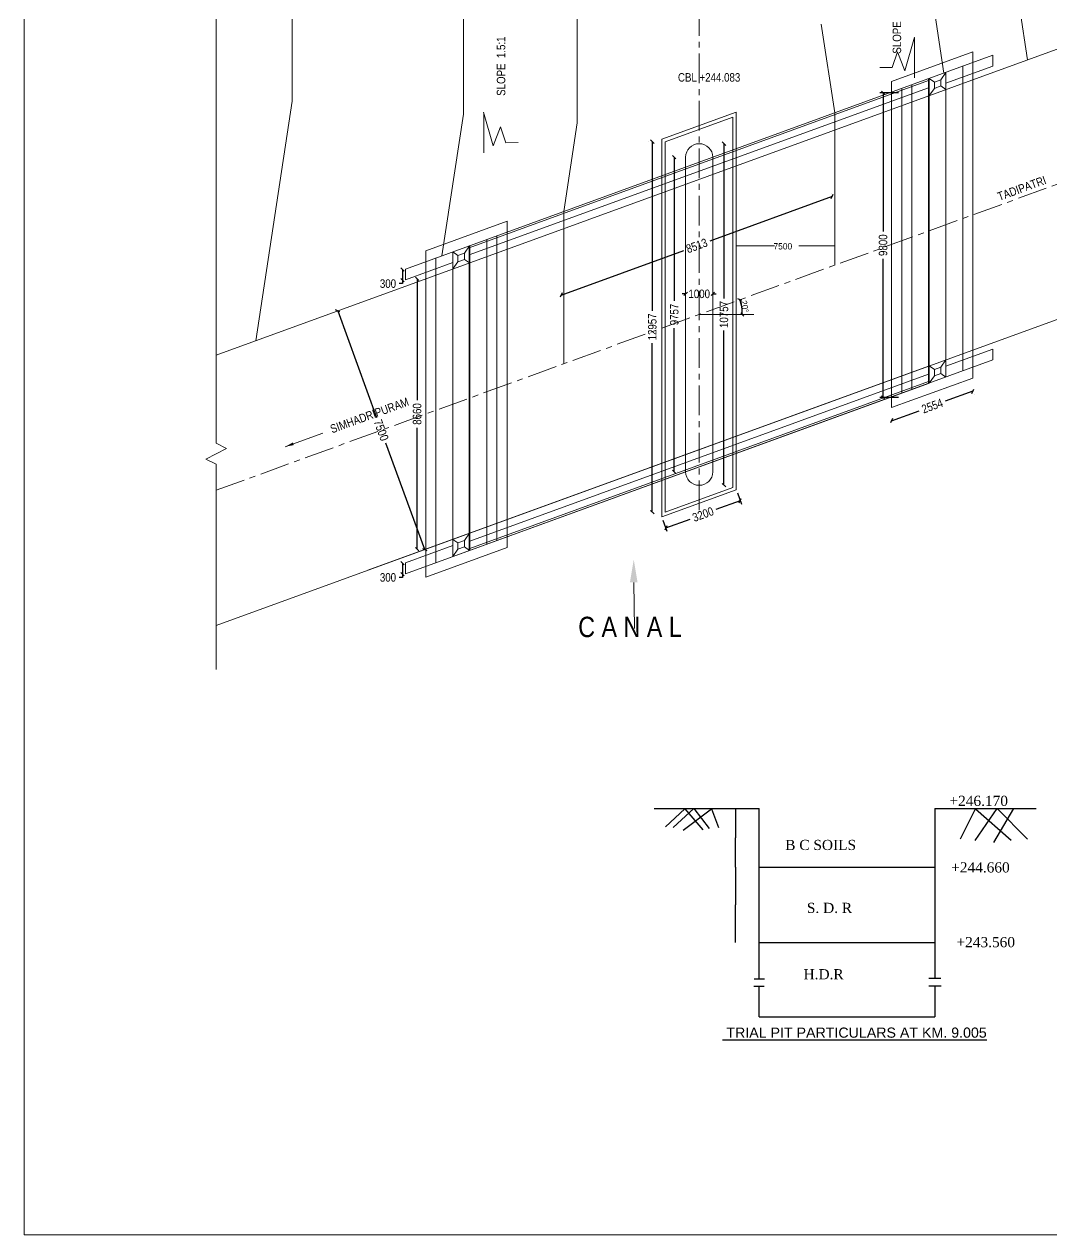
# Model space of a CAD drawing. Header units: millimetres. Extents: x 661061 to 1357550, y -603300 to 20887.
# Drawn here: x 988880 to 1019210, y -50784 to -15049 of the extents above; entities that cross this region are included whole.
import ezdxf

# ---------------------------------------------------------------- set-up
doc = ezdxf.new("R2010")
doc.units = ezdxf.units.MM
doc.linetypes.add('CENTER', pattern=[2, 1.25, -0.25, 0.25, -0.25])
doc.linetypes.add('DASHED', pattern=[0.75, 0.5, -0.25])
for name, color, linetype in [('abutment', 7, 'Continuous'), ('pier', 7, 'Continuous'), ('slab', 7, 'Continuous'), ('TEXT', 7, 'Continuous')]:
    doc.layers.add(name, color=color, linetype=linetype)
doc.styles.add('ARIAL', font='times.ttf')
doc.styles.add('ARIAL NARROW', font='ARIALN.TTF')
doc.styles.add('ARIEL', font='arial.ttf')
doc.styles.add('WMATH', font='')
doc.styles.get('WMATH').set_extended_font_data('WorldMath')
doc.dimstyles.new('50 SC', dxfattribs={"dimtxt": 2, "dimasz": 2, "dimexe": 0.18, "dimexo": 0.0625, "dimgap": 0.09, "dimtad": 0, "dimtih": 1, "dimtoh": 1, "dimdec": 0, "dimlfac": 50, "dimzin": 0, "dimdsep": 46, "dimtxsty": 'Standard', "dimblk": 'ARCHTICK', "dimcen": 0.09, "dimse1": 1, "dimse2": 1, "dimclrd": 5, "dimclre": 5, "dimclrt": 6, "dimadec": 0, "dimazin": 0, "dimtfac": 1, "dimtdec": 0, "dimtofl": 0, "dimtmove": 0, "dimatfit": 3, "dimfxl": 1, "dimtolj": 1, "dimtzin": 0, "dimarcsym": 0})
doc.dimstyles.new('ISO-25', dxfattribs={"dimtxt": 2.5, "dimasz": 2.5, "dimexe": 1.25, "dimexo": 0.625, "dimtad": 1, "dimdec": 0, "dimtxsty": 'Standard', "dimblk": 'OBLIQUE', "dimcen": 2.5, "dimdle": 1.25, "dimclrd": 6, "dimadec": 0, "dimazin": 0, "dimtfac": 1, "dimtdec": 0, "dimtmove": 0, "dimatfit": 3, "dimfxl": 1, "dimarcsym": 0})
doc.dimstyles.new('STANDARD$0', dxfattribs={"dimscale": 88.888889, "dimtxt": 0.02, "dimasz": 0.02, "dimexe": 0.05, "dimexo": 0.1, "dimgap": 0.002, "dimtad": 2, "dimdec": 0, "dimzin": 1, "dimdsep": 46, "dimtxsty": 'Standard', "dimcen": 0.09, "dimadec": 0, "dimazin": 0, "dimtfac": 1, "dimtdec": 4, "dimtofl": 0, "dimtmove": 0, "dimatfit": 3, "dimfxl": 1, "dimtolj": 1, "dimtzin": 1, "dimarcsym": 0})
doc.dimstyles.new('STANDARD$7', dxfattribs={"dimtxt": 2, "dimasz": 2, "dimexe": 1.25, "dimexo": 0.625, "dimtad": 1, "dimdec": 0, "dimlfac": 0.5, "dimdsep": 46, "dimtxsty": 'Standard', "dimcen": 2.5, "dimadec": 0, "dimazin": 0, "dimtfac": 1, "dimtdec": 0, "dimtmove": 0, "dimatfit": 3, "dimfxl": 1, "dimtolj": 1, "dimtzin": 0, "dimarcsym": 0})

# ---------------------------------------------------------------- blocks, each defined once
blk = doc.blocks.new('_Oblique')
at = {"color": 0, "linetype": 'ByBlock', "lineweight": -2}
blk.add_line((-0.5, -0.5), (0.5, 0.5), dxfattribs=at)
blk = doc.blocks.new('*D148')
at = {"layer": 'abutment', "color": 6, "linetype": 'ByBlock', "lineweight": -2, "ltscale": 700, "transparency": 16777216}
blk.add_arc((1008803, -23618), 1274, 0, 20, dxfattribs=at)
at = {"layer": 'Defpoints', "color": 0, "linetype": 'ByBlock', "lineweight": 9, "ltscale": 700, "transparency": 16777216}
for p in [(1024679, -17840), (1010068, -23470), (1008803, -23618), (1010411, -23618), (994546, -28807)]:
    blk.add_point(p, dxfattribs=at)
at = {"layer": 'abutment', "color": 6, "linetype": 'ByBlock', "lineweight": -2, "ltscale": 700, "transparency": 16777216, "xscale": 90, "yscale": 90, "zscale": 90}
for p, rotation in [((1010000, -23182), 109.9999999999999), ((1010077, -23618), 270.0000000000002)]:
    blk.add_blockref('_Oblique', p, dxfattribs=dict(at, rotation=rotation))
at = {"layer": 'abutment', "color": 0, "linetype": 'ByBlock', "lineweight": 9, "ltscale": 700, "transparency": 16777216, "insert": (1010147, -23381), "char_height": 180, "attachment_point": 5, "rotation": 280}
blk.add_mtext('20°', dxfattribs=at)
blk = doc.blocks.new('*D150')
at = {"layer": 'Defpoints', "color": 0, "lineweight": 9, "transparency": 16777216}
for p in [(1008403, -23010), (1008403, -23010), (1009203, -23010)]:
    blk.add_point(p, dxfattribs=at)
at = {"layer": 'slab', "color": 0, "lineweight": -2, "transparency": 16777216}
for p, q in [((1008403, -23010), (1008303, -23010)), ((1009203, -23010), (1009303, -23010))]:
    blk.add_line(p, q, dxfattribs=at)
at = {"layer": 'slab', "color": 0, "lineweight": -2, "transparency": 16777216, "xscale": 100, "yscale": 100, "zscale": 100}
blk.add_blockref('_Oblique', (1008403, -23010), dxfattribs=at)
at = {"layer": 'slab', "color": 0, "lineweight": -2, "transparency": 16777216, "xscale": 100, "yscale": 100, "zscale": 100, "rotation": 180}
blk.add_blockref('_Oblique', (1009203, -23010), dxfattribs=at)
at = {"layer": 'slab', "color": 0, "lineweight": 9, "transparency": 16777216, "insert": (1008803, -23010), "char_height": 250, "attachment_point": 5, "style": 'ARIAL NARROW'}
blk.add_mtext('\\A1;1000', dxfattribs=at)
blk = doc.blocks.new('*D151')
at = {"layer": 'Defpoints', "color": 0, "lineweight": 9, "transparency": 16777216}
for p in [(1008067, -18976), (1008067, -18976), (1008067, -28260)]:
    blk.add_point(p, dxfattribs=at)
at = {"layer": 'slab', "color": 0, "lineweight": -2, "transparency": 16777216}
for p, q in [((1008067, -18976), (1008067, -23212)), ((1008067, -28260), (1008067, -24024)), ((1008167, -28260), (1008167, -28260))]:
    blk.add_line(p, q, dxfattribs=at)
at = {"layer": 'slab', "color": 0, "lineweight": -2, "transparency": 16777216, "xscale": 100, "yscale": 100, "zscale": 100}
for p, rotation in [((1008067, -18976), 90), ((1008067, -28260), 270)]:
    blk.add_blockref('_Oblique', p, dxfattribs=dict(at, rotation=rotation))
at = {"layer": 'slab', "color": 0, "lineweight": 9, "transparency": 16777216, "insert": (1008067, -23618), "char_height": 250, "attachment_point": 5, "rotation": 90, "style": 'ARIAL NARROW'}
blk.add_mtext('\\A1;9757', dxfattribs=at)
blk = doc.blocks.new('*D152')
at = {"layer": 'Defpoints', "color": 0, "lineweight": 9, "transparency": 16777216}
for p in [(1009534, -18576), (1009534, -28660), (1009534, -28660)]:
    blk.add_point(p, dxfattribs=at)
at = {"layer": 'slab', "color": 0, "lineweight": -2, "transparency": 16777216}
for p, q in [((1009534, -18576), (1009534, -23142)), ((1009534, -28660), (1009534, -24094))]:
    blk.add_line(p, q, dxfattribs=at)
at = {"layer": 'slab', "color": 0, "lineweight": -2, "transparency": 16777216, "xscale": 100, "yscale": 100, "zscale": 100}
for p, rotation in [((1009534, -18576), 90), ((1009534, -28660), 270)]:
    blk.add_blockref('_Oblique', p, dxfattribs=dict(at, rotation=rotation))
at = {"layer": 'slab', "color": 0, "lineweight": 9, "transparency": 16777216, "insert": (1009534, -23618), "char_height": 250, "attachment_point": 5, "rotation": 90, "style": 'ARIAL NARROW'}
blk.add_mtext('\\A1;10757', dxfattribs=at)
blk = doc.blocks.new('*D157')
at = {"layer": 'Defpoints', "color": 0, "lineweight": 9, "transparency": 16777216}
for p in [(1007419, -18517), (1007419, -29451), (1007419, -29451)]:
    blk.add_point(p, dxfattribs=at)
at = {"layer": 'slab', "color": 0, "lineweight": -2, "transparency": 16777216}
for p, q in [((1007319, -18517), (1007319, -18517)), ((1007419, -18517), (1007419, -23508)), ((1007419, -29451), (1007419, -24460))]:
    blk.add_line(p, q, dxfattribs=at)
at = {"layer": 'slab', "color": 0, "lineweight": -2, "transparency": 16777216, "xscale": 100, "yscale": 100, "zscale": 100}
for p, rotation in [((1007419, -18517), 90), ((1007419, -29451), 270)]:
    blk.add_blockref('_Oblique', p, dxfattribs=dict(at, rotation=rotation))
at = {"layer": 'slab', "color": 0, "lineweight": 9, "transparency": 16777216, "insert": (1007419, -23984), "char_height": 250, "attachment_point": 5, "rotation": 90, "style": 'ARIAL NARROW'}
blk.add_mtext('\\A1;12957', dxfattribs=at)
blk = doc.blocks.new('*D159')
at = {"layer": 'Defpoints', "color": 0, "lineweight": 9, "transparency": 16777216}
for p in [(1000477, -22565), (1000477, -22565), (1000477, -30546)]:
    blk.add_point(p, dxfattribs=at)
at = {"layer": 'slab', "color": 0, "lineweight": -2, "transparency": 16777216}
for p, q in [((1000477, -22565), (1000477, -26150)), ((1000577, -22565), (1000577, -22565)), ((1000477, -30546), (1000477, -26961)), ((1000577, -30546), (1000577, -30546))]:
    blk.add_line(p, q, dxfattribs=at)
at = {"layer": 'slab', "color": 0, "lineweight": -2, "transparency": 16777216, "xscale": 100, "yscale": 100, "zscale": 100}
for p, rotation in [((1000477, -22565), 90), ((1000477, -30546), 270)]:
    blk.add_blockref('_Oblique', p, dxfattribs=dict(at, rotation=rotation))
at = {"layer": 'slab', "color": 0, "lineweight": 9, "transparency": 16777216, "insert": (1000477, -26555), "char_height": 250, "attachment_point": 5, "rotation": 90, "style": 'ARIAL NARROW'}
blk.add_mtext('\\A1;8660', dxfattribs=at)
blk = doc.blocks.new('*D160')
at = {"layer": 'Defpoints', "color": 0, "lineweight": 9, "transparency": 16777216}
for p in [(998135, -23511), (1000700, -30558), (1000700, -30558)]:
    blk.add_point(p, dxfattribs=at)
at = {"layer": 'slab', "color": 0, "lineweight": -2, "transparency": 16777216}
for p, q in [((998135, -23511), (999279, -26654)), ((1000700, -30558), (999556, -27415))]:
    blk.add_line(p, q, dxfattribs=at)
at = {"layer": 'slab', "color": 0, "lineweight": -2, "transparency": 16777216, "xscale": 100, "yscale": 100, "zscale": 100}
for p, rotation in [((998135, -23511), 109.9999999999986), ((1000700, -30558), 289.9999999999986)]:
    blk.add_blockref('_Oblique', p, dxfattribs=dict(at, rotation=rotation))
at = {"layer": 'slab', "color": 0, "lineweight": 9, "transparency": 16777216, "insert": (999417, -27034), "char_height": 250, "attachment_point": 5, "rotation": 290, "style": 'ARIAL NARROW'}
blk.add_mtext('\\A1;7500', dxfattribs=at)
blk = doc.blocks.new('*D161')
at = {"layer": 'Defpoints', "color": 0, "lineweight": 9, "transparency": 16777216}
for p in [(1009898, -28793), (1010016, -29118), (1007698, -29594)]:
    blk.add_point(p, dxfattribs=at)
at = {"layer": 'slab', "color": 0, "lineweight": -2, "transparency": 16777216}
for p, q in [((1009932, -28887), (1010050, -29212)), ((1010016, -29118), (1009297, -29379)), ((1007816, -29919), (1008535, -29657)), ((1007732, -29688), (1007850, -30012))]:
    blk.add_line(p, q, dxfattribs=at)
at = {"layer": 'slab', "color": 0, "lineweight": -2, "transparency": 16777216, "xscale": 100, "yscale": 100, "zscale": 100}
for p, rotation in [((1010016, -29118), 19.99999999999877), ((1007816, -29919), 199.9999999999988)]:
    blk.add_blockref('_Oblique', p, dxfattribs=dict(at, rotation=rotation))
at = {"layer": 'slab', "color": 0, "lineweight": 9, "transparency": 16777216, "insert": (1008916, -29518), "char_height": 250, "attachment_point": 5, "rotation": 20, "style": 'ARIAL NARROW'}
blk.add_mtext('\\A1;3200', dxfattribs=at)
blk = doc.blocks.new('*D162')
at = {"layer": 'Defpoints', "color": 0, "lineweight": 9, "transparency": 16777216}
for p in [(1012731, -20132), (1012731, -20132), (1004731, -23044)]:
    blk.add_point(p, dxfattribs=at)
at = {"layer": 'slab', "color": 0, "lineweight": -2, "transparency": 16777216}
for p, q in [((1012731, -20132), (1009113, -21449)), ((1012697, -20038), (1012697, -20038)), ((1004731, -23044), (1008350, -21727)), ((1004697, -22950), (1004697, -22950))]:
    blk.add_line(p, q, dxfattribs=at)
at = {"layer": 'slab', "color": 0, "lineweight": -2, "transparency": 16777216, "xscale": 100, "yscale": 100, "zscale": 100}
for p, rotation in [((1012731, -20132), 19.99999998959062), ((1004731, -23044), 199.9999999895906)]:
    blk.add_blockref('_Oblique', p, dxfattribs=dict(at, rotation=rotation))
at = {"layer": 'slab', "color": 0, "lineweight": 9, "transparency": 16777216, "insert": (1008731, -21588), "char_height": 250, "attachment_point": 5, "rotation": 20, "style": 'ARIAL NARROW'}
blk.add_mtext('\\A1;8513', dxfattribs=at)
blk = doc.blocks.new('*D169')
at = {"layer": 'Defpoints', "color": 0, "lineweight": 9, "transparency": 16777216}
for p in [(1016883, -25883), (1016883, -25883), (1014483, -26756)]:
    blk.add_point(p, dxfattribs=at)
at = {"layer": 'slab', "color": 0, "lineweight": -2, "transparency": 16777216}
for p, q in [((1016883, -25883), (1016066, -26180)), ((1016917, -25977), (1016917, -25977)), ((1014483, -26756), (1015300, -26459))]:
    blk.add_line(p, q, dxfattribs=at)
at = {"layer": 'slab', "color": 0, "lineweight": -2, "transparency": 16777216, "xscale": 100, "yscale": 100, "zscale": 100}
for p, rotation in [((1016883, -25883), 19.99999999999858), ((1014483, -26756), 199.9999999999986)]:
    blk.add_blockref('_Oblique', p, dxfattribs=dict(at, rotation=rotation))
at = {"layer": 'slab', "color": 0, "lineweight": 9, "transparency": 16777216, "insert": (1015683, -26319), "char_height": 250, "attachment_point": 5, "rotation": 20, "style": 'ARIAL NARROW'}
blk.add_mtext('\\A1;2554', dxfattribs=at)
blk = doc.blocks.new('*D170')
at = {"layer": 'Defpoints', "color": 0, "lineweight": 9, "transparency": 16777216}
for p in [(1014783, -17075), (1014230, -26068), (1014783, -26068)]:
    blk.add_point(p, dxfattribs=at)
at = {"layer": 'slab', "color": 0, "lineweight": -2, "transparency": 16777216}
for p, q in [((1014683, -17075), (1014130, -17075)), ((1014230, -17075), (1014230, -21166)), ((1014230, -26068), (1014230, -21977)), ((1014683, -26068), (1014130, -26068))]:
    blk.add_line(p, q, dxfattribs=at)
at = {"layer": 'slab', "color": 0, "lineweight": -2, "transparency": 16777216, "xscale": 100, "yscale": 100, "zscale": 100}
for p, rotation in [((1014230, -17075), 90), ((1014230, -26068), 270)]:
    blk.add_blockref('_Oblique', p, dxfattribs=dict(at, rotation=rotation))
at = {"layer": 'slab', "color": 0, "lineweight": 9, "transparency": 16777216, "insert": (1014230, -21572), "char_height": 250, "attachment_point": 5, "rotation": 90, "style": 'ARIAL NARROW'}
blk.add_mtext('\\A1;9800', dxfattribs=at)
blk = doc.blocks.new('_ArchTick')
at = {"color": 0, "linetype": 'ByBlock', "const_width": 0.15}
blk.add_lwpolyline([(-0.5, -0.5), (0.5, 0.5)], dxfattribs=at)
blk = doc.blocks.new('*D216')
at = {"color": 5, "lineweight": -2, "transparency": 16777216}
for p, q in [((1009872, -38197), (1009872, -39062)), ((1009872, -39930), (1009872, -39064))]:
    blk.add_line(p, q, dxfattribs=at)
at = {"layer": 'Defpoints', "color": 0, "lineweight": 9, "transparency": 16777216}
for p in [(1009872, -38197), (1009872, -39930), (1009872, -39930)]:
    blk.add_point(p, dxfattribs=at)
at = {"color": 5, "lineweight": -2, "transparency": 16777216, "xscale": 2, "yscale": 2, "zscale": 2}
for p, rotation in [((1009872, -38197), 90), ((1009872, -39930), 270)]:
    blk.add_blockref('_ArchTick', p, dxfattribs=dict(at, rotation=rotation))
at = {"color": 6, "transparency": 16777216, "insert": (1009872, -39063), "char_height": 2, "attachment_point": 5}
blk.add_mtext('\\A1;1.10 M', dxfattribs=at)
blk = doc.blocks.new('*D217')
at = {"color": 5, "lineweight": -2, "transparency": 16777216}
for p, q in [((1009872, -39930), (1009872, -41044)), ((1009872, -42160), (1009872, -41046))]:
    blk.add_line(p, q, dxfattribs=at)
at = {"layer": 'Defpoints', "color": 0, "lineweight": 9, "transparency": 16777216}
for p in [(1009872, -39930), (1009872, -42160), (1009872, -42160)]:
    blk.add_point(p, dxfattribs=at)
at = {"color": 5, "lineweight": -2, "transparency": 16777216, "xscale": 2, "yscale": 2, "zscale": 2}
for p, rotation in [((1009872, -39930), 90), ((1009872, -42160), 270)]:
    blk.add_blockref('_ArchTick', p, dxfattribs=dict(at, rotation=rotation))
at = {"color": 6, "transparency": 16777216, "insert": (1009872, -41045), "char_height": 2, "attachment_point": 5}
blk.add_mtext('\\A1;1.50 M', dxfattribs=at)
blk = doc.blocks.new('*D218')
at = {"layer": 'Defpoints', "color": 0, "lineweight": 9, "transparency": 16777216}
for p in [(1000043, -30961), (1000043, -31280), (1000043, -31280)]:
    blk.add_point(p, dxfattribs=at)
at = {"layer": 'slab', "color": 0, "lineweight": -2, "transparency": 16777216}
for p, q in [((1000043, -30961), (1000043, -31280)), ((1000043, -31380), (999943, -31380)), ((1000043, -31280), (1000043, -31380))]:
    blk.add_line(p, q, dxfattribs=at)
at = {"layer": 'slab', "color": 0, "lineweight": -2, "transparency": 16777216, "xscale": 100, "yscale": 100, "zscale": 100}
for p, rotation in [((1000043, -30961), 90), ((1000043, -31280), 270)]:
    blk.add_blockref('_Oblique', p, dxfattribs=dict(at, rotation=rotation))
at = {"layer": 'slab', "color": 0, "lineweight": 9, "transparency": 16777216, "insert": (999617, -31380), "char_height": 250, "attachment_point": 5, "style": 'ARIAL NARROW'}
blk.add_mtext('\\A1;300', dxfattribs=at)
blk = doc.blocks.new('*D219')
at = {"layer": 'Defpoints', "color": 0, "lineweight": 9, "transparency": 16777216}
for p in [(1000043, -22288), (1000043, -22607), (1000043, -22607)]:
    blk.add_point(p, dxfattribs=at)
at = {"layer": 'slab', "color": 0, "lineweight": -2, "transparency": 16777216}
for p, q in [((1000043, -22288), (1000043, -22607)), ((1000043, -22707), (999943, -22707)), ((1000043, -22607), (1000043, -22707))]:
    blk.add_line(p, q, dxfattribs=at)
at = {"layer": 'slab', "color": 0, "lineweight": -2, "transparency": 16777216, "xscale": 100, "yscale": 100, "zscale": 100}
for p, rotation in [((1000043, -22288), 90), ((1000043, -22607), 270)]:
    blk.add_blockref('_Oblique', p, dxfattribs=dict(at, rotation=rotation))
at = {"layer": 'slab', "color": 0, "lineweight": 9, "transparency": 16777216, "insert": (999617, -22707), "char_height": 250, "attachment_point": 5, "style": 'ARIAL NARROW'}
blk.add_mtext('\\A1;300', dxfattribs=at)

msp = doc.modelspace()

# ---------------------------------------------------------------- linework, layer by layer
at = {"color": 0, "lineweight": 9}
for p, q in [((988880, 4160), (988880, -50783.759)), ((988880, -50783.759), (1058180, -50783.759))]:
    msp.add_line(p, q, dxfattribs=at)
at = {"ltscale": 100}
for p, q in [((1007468.668, -38196.619), (1010570.148, -38196.619)), ((1007811.512, -38745.494), (1008376.564, -38207.795)), ((1008036.169, -38765.158), (1008645.636, -38198.834)), ((1008331.718, -38835.11), (1009165.844, -38207.795)), ((1008376.564, -38207.795), (1008905.741, -38826.148)), ((1008645.636, -38198.834), (1009094.092, -38790.302)), ((1009165.844, -38207.795), (1009372.133, -38763.417)), ((1010570.148, -43232.33), (1010570.148, -38196.619)), ((1015760.286, -38196.619), (1015760.286, -43212.672)), ((1015760.286, -38196.619), (1018750.493, -38196.619)), ((1016517.041, -39094.998), (1016956.526, -38207.795)), ((1016947.556, -39148.768), (1017593.331, -38198.834)), ((1016956.526, -38207.795), (1018005.909, -39130.845)), ((1017503.641, -39202.538), (1018086.631, -38198.834)), ((1017593.331, -38198.834), (1018490.239, -39103.959)), ((1010570.148, -39929.876), (1015760.286, -39929.876)), ((1010570.148, -42159.603), (1015760.286, -42159.603)), ((1010423.811, -43232.33), (1010728.734, -43232.33)), ((1015577.987, -43212.672), (1015932.092, -43212.672)), ((1010413.975, -43448.57), (1010718.898, -43448.57)), ((1010570.148, -44352.458), (1010570.148, -43448.57)), ((1015577.987, -43438.741), (1015941.928, -43438.741)), ((1015760.286, -43438.741), (1015760.286, -44352.458)), ((1010570.148, -44352.458), (1015760.286, -44352.458))]:
    msp.add_line(p, q, dxfattribs=at)
at = {"layer": 'abutment', "color": 0, "linetype": 'ByBlock', "lineweight": 9}
for p, q in [((994546.01, -11714.819), (994546.041, -27420.001)), ((1015160.155, -15431.488), (1014870.837, -16427.914)), ((1015152.896, -15456.487), (1015152.896, -16629.04)), ((1014656.838, -15864.321), (1014496.82, -16331.195)), ((1014870.837, -16427.914), (1014656.838, -15864.321)), ((1014496.82, -16331.195), (1014134.689, -16328.212)), ((1002435.972, -17647.013), (1002725.289, -18643.438)), ((1002443.23, -17672.012), (1002443.23, -18844.564)), ((1002725.289, -18643.438), (1002939.289, -18079.846)), ((1002939.289, -18079.846), (1003099.306, -18546.719)), ((1003099.306, -18546.719), (1003461.437, -18543.737)), ((994849.525, -27574.692), (994546.041, -27420.001)), ((994242.641, -27883.907), (994849.525, -27574.692)), ((994242.641, -27884.241), (994546.211, -28038.765)), ((994546.041, -28038.678), (994545.484, -34099.758)), ((1006871.114, -31526.363), (1006888.406, -32885.81))]:
    msp.add_line(p, q, dxfattribs=at)
at = {"layer": 'abutment', "color": 0, "linetype": 'ByBlock', "lineweight": 9, "ltscale": 700}
for p, q in [((996793.063, -11714.819), (996793.063, -17321.878)), ((1001843.063, -11714.819), (1001843.063, -17705.581)), ((1005203.063, -11714.819), (1005203.063, -17960.877)), ((994546.036, -24816.66), (1024678.647, -13849.286)), ((1018491.903, -16101.077), (1018263.063, -14603.867)), ((1016022.959, -16494.215), (1015763.063, -14793.819)), ((1012803.063, -17666.161), (1012403.063, -15049.115)), ((1000133.063, -22277.664), (1017473.063, -15966.42)), ((1014483.063, -16735.438), (1016883.063, -15861.909)), ((1016883.063, -15861.909), (1016883.063, -25492.718)), ((1017473.063, -15966.42), (1017473.063, -16285.673)), ((1016083.063, -16791.592), (1017473.063, -16285.673)), ((1016583.063, -16290.353), (1016583.063, -25282.656)), ((1002013.063, -21646.609), (1015573.063, -16711.172)), ((1014483.063, -16735.438), (1014483.063, -26366.246)), ((1015573.063, -16657.963), (1015573.063, -25650.266)), ((1015593.063, -16650.684), (1015593.063, -25642.986)), ((1015743.063, -16755.715), (1015593.063, -16650.684)), ((1015743.063, -16755.715), (1015933.063, -16686.561)), ((1015743.063, -16755.715), (1015743.063, -16941.946)), ((1015933.063, -16686.561), (1016083.063, -16472.339)), ((1015933.063, -16686.561), (1015933.063, -16872.792)), ((1016083.063, -16472.339), (1016083.063, -25464.641)), ((1002013.063, -21859.444), (1015573.063, -16924.008)), ((1014783.063, -16945.5), (1014783.063, -25937.802)), ((1015083.063, -16836.309), (1015083.063, -25828.611)), ((1015743.063, -16941.946), (1015593.063, -17156.168)), ((1015743.063, -16941.946), (1015933.063, -16872.792)), ((1015933.063, -16872.792), (1016083.063, -16977.823)), ((995712.417, -24392.132), (996793.063, -17321.878)), ((1001203.814, -21887.942), (1001843.063, -17705.581)), ((1007698.063, -18446.552), (1009898.063, -17645.817)), ((1007798.063, -18516.573), (1009798.063, -17788.632)), ((1009798.063, -17788.632), (1009798.063, -28723.453)), ((1009898.063, -17645.817), (1009898.063, -28793.474)), ((1012803.063, -17666.161), (1012803.063, -22162.312)), ((1004803.063, -20577.923), (1005203.063, -17960.877)), ((1007698.063, -18446.552), (1007698.063, -29594.208)), ((1007798.063, -18516.573), (1007798.063, -29451.393)), ((1008403.063, -18976.454), (1008403.063, -28259.932)), ((1009203.063, -18976.454), (1009203.063, -28259.932)), ((1004803.063, -20577.923), (1004803.063, -25074.074)), ((1000733.063, -21740.028), (1003133.063, -20866.5)), ((1003133.063, -20866.5), (1003133.063, -30497.309)), ((1002533.063, -21404.135), (1002533.063, -30396.437)), ((1002833.063, -21294.944), (1002833.063, -30287.246)), ((1000733.063, -21740.028), (1000733.063, -31370.837)), ((1001533.063, -21768.105), (1001533.063, -30760.408)), ((1001683.063, -21873.137), (1001533.063, -21768.105)), ((1001873.063, -21803.982), (1002023.063, -21589.76)), ((1002013.063, -21593.4), (1002013.063, -30585.702)), ((1002033.063, -21586.12), (1002033.063, -30578.422)), ((994545.604, -32798.15), (1024678.28, -21830.753)), ((1000133.063, -22596.917), (1001533.063, -22087.359)), ((1001033.063, -21950.091), (1001033.063, -30942.393)), ((1001683.063, -22059.368), (1001533.063, -22273.59)), ((1001683.063, -21873.137), (1001873.063, -21803.982)), ((1001683.063, -21873.137), (1001683.063, -22059.368)), ((1001683.063, -22059.368), (1001873.063, -21990.213)), ((1001873.063, -21803.982), (1001873.063, -21990.213)), ((1001873.063, -21990.213), (1002023.063, -22095.244)), ((1000133.063, -22596.917), (1000133.063, -22277.664)), ((1008803.063, -23618.193), (1010411.216, -23618.193)), ((1016083.063, -25145.387), (1017473.063, -24639.469)), ((1017473.063, -24639.469), (1017473.063, -24958.722)), ((1000133.063, -31269.966), (1017473.063, -24958.722)), ((1015933.063, -25173.378), (1016083.063, -24959.156)), ((999025.195, -31167.713), (1015573.063, -25144.781)), ((1015743.063, -25242.533), (1015593.063, -25137.502)), ((1015743.063, -25242.533), (1015933.063, -25173.378)), ((1015743.063, -25242.533), (1015743.063, -25428.764)), ((1015743.063, -25428.764), (1015933.063, -25359.61)), ((1015933.063, -25173.378), (1015933.063, -25359.61)), ((1015933.063, -25359.61), (1016083.063, -25464.641)), ((1000133.063, -31269.966), (1015573.063, -25650.266)), ((1002033.063, -30312.378), (1015573.063, -25384.221)), ((1002033.063, -30525.214), (1015573.063, -25597.057)), ((1014483.063, -26366.246), (1016883.063, -25492.718)), ((1015743.063, -25428.764), (1015593.063, -25642.986)), ((1007698.063, -29594.208), (1009898.063, -28793.474)), ((1007798.063, -29451.393), (1009798.063, -28723.453)), ((1001683.063, -30359.954), (1001533.063, -30254.923)), ((1001683.063, -30359.954), (1001873.063, -30290.8)), ((1001683.063, -30359.954), (1001683.063, -30546.185)), ((1001873.063, -30290.8), (1002023.063, -30076.578)), ((1001873.063, -30290.8), (1001873.063, -30477.031)), ((1000133.063, -30950.713), (1001533.063, -30441.154)), ((1000733.063, -31370.837), (1003133.063, -30497.309)), ((1001683.063, -30546.185), (1001533.063, -30760.408)), ((1001683.063, -30546.185), (1001873.063, -30477.031)), ((1001873.063, -30477.031), (1002023.063, -30582.062)), ((1000133.063, -30950.713), (1000133.063, -31269.966))]:
    msp.add_line(p, q, dxfattribs=at)
at = {"layer": 'abutment', "color": 0, "linetype": 'CENTER', "lineweight": 9, "ltscale": 700}
for p, q in [((1008803.063, -11714.819), (1008803.063, -29443.511)), ((994545.97, -28807.35), (1024678.646, -17839.953))]:
    msp.add_line(p, q, dxfattribs=at)
at = {"layer": 'abutment', "color": 0, "lineweight": 9, "ltscale": 700}
for p, q in [((1009898.063, -21590.606), (1011026.614, -21590.606)), ((1011746.495, -21590.606), (1012803.063, -21590.606))]:
    msp.add_line(p, q, dxfattribs=at)
at = {"layer": 'abutment', "color": 0, "linetype": 'ByBlock', "lineweight": 9, "ltscale": 700}
for centre, start, end in [((1008803.063, -18976.454), 0, 180), ((1008803.063, -28259.932), 180, 0)]:
    msp.add_arc(centre, 400, start, end, dxfattribs=at)
at = {"layer": 'abutment', "color": 0, "linetype": 'ByBlock', "lineweight": 9}
msp.add_solid([(1006983.614, -31526.363), (1006871.114, -30851.363), (1006758.614, -31526.363)], dxfattribs=at)

# ---------------------------------------------------------------- texts
at = {"ltscale": 100, "style": 'ARIAL'}
for s, p in [('+246.170', (1016188.222, -38124.442)), ('B C SOILS', (1011342.056, -39426.062)), ('+244.660', (1016239.712, -40088.556)), ('S. D. R', (1011981.183, -41284.034)), ('+243.560', (1016396.38, -42294.498)), ('H.D.R', (1011883.056, -43242.829))]:
    msp.add_text(s, height=300, dxfattribs=at).set_placement(p)
at = {"layer": 'abutment', "color": 0, "linetype": 'DASHED', "lineweight": 9, "ltscale": 700, "style": 'WMATH'}
msp.add_text('7500', height=186.0453, rotation=0.0632964, dxfattribs=at).set_placement((1010995.218, -21698.412))
at = {"layer": 'abutment', "color": 0, "linetype": 'ByBlock', "lineweight": 9, "style": 'ARIAL NARROW'}
msp.add_text('C A N A L', height=600, dxfattribs=at).set_placement((1005231.965, -33140.214))
at = {"layer": 'abutment', "color": 0, "linetype": 'ByBlock', "lineweight": 9, "char_height": 250, "attachment_point": 4, "rotation": 90, "style": 'ARIAL NARROW'}
for insert in [(1014639.757, -15917.532), (1002956.37, -17163.835)]:
    msp.add_mtext('SLOPE  1.5:1', dxfattribs=dict(at, insert=insert))
at = {"layer": 'abutment', "color": 0, "linetype": 'ByBlock', "lineweight": 9, "insert": (1008176.054, -16493.706), "char_height": 250, "width": 2289.73777, "attachment_point": 1, "style": 'ARIAL NARROW'}
msp.add_mtext('CBL +244.083', dxfattribs=at)
at = {"layer": 'pier', "color": 0, "linetype": 'Continuous', "lineweight": 30, "style": 'ARIAL NARROW'}
for s, p in [('TADIPATRI', (1017664.382, -20264.729)), ('SIMHADRIPURAM', (997968.575, -27128.177))]:
    msp.add_text(s, height=250, rotation=20, dxfattribs=at).set_placement(p)
at = {"layer": 'TEXT', "style": 'ARIEL'}
msp.add_text('%%U TRIAL PIT PARTICULARS AT KM. 9.005', height=300, dxfattribs=at).set_placement((1009488.126, -44966.236))

# ---------------------------------------------------------------- dimensions: what is measured, and where the dimension line sits
for base, p1, p2, text, picture, middle in [((1009872.496, -39929.876), (1009872.496, -38196.619), (1009872.496, -39929.876), '1.10 M', '*D216', (1009872.496, -39063.248)), ((1009872.496, -42159.603), (1009872.496, -39929.876), (1009872.496, -42159.603), '1.50 M', '*D217', (1009872.496, -41044.74))]:
    dim = msp.add_linear_dim(base=base, p1=p1, p2=p2, angle=90, text=text, dimstyle='50 SC')
    dim.commit()
    dim.dimension.update_dxf_attribs({"geometry": picture, "text_midpoint": middle})
at = {"layer": 'abutment', "color": 0, "linetype": 'ByBlock', "lineweight": 9, "ltscale": 700}
dim = msp.add_angular_dim_2l(base=(1010068.4, -23470.296), line1=((1008803.063, -23618.193), (1010411.216, -23618.193)), line2=((994545.97, -28807.35), (1024678.646, -17839.953)), dimstyle='ISO-25', override={"dimtxt": 180, "dimasz": 90, "dimexe": 90, "dimexo": 90, "dimdle": 90}, dxfattribs=at)
dim.commit()
dim.dimension.update_dxf_attribs({"geometry": '*D148', "text_midpoint": (1010146.908, -23381.237)})
at = {"layer": 'slab', "color": 0, "lineweight": 9}
for p1, p2, distance, text, picture, middle in [((1014783.063, -17075.5), (1014783.063, -26067.802), -553.063, '9800', '*D170', (1014230, -21571.651)), ((1007698.063, -29594.208), (1009898.063, -28793.474), -345.121, '3200', '*D161', (1008916.101, -29518.148))]:
    dim = msp.add_aligned_dim(p1=p1, p2=p2, distance=distance, text=text, dimstyle='STANDARD$0', override={"dimscale": 1, "dimtxt": 250, "dimasz": 100, "dimexe": 100, "dimexo": 100, "dimgap": 100, "dimtad": 0, "dimtoh": 1, "dimzin": 0, "dimtxsty": 'ARIAL NARROW', "dimblk1": 'Oblique', "dimblk2": 'Oblique', "dimsah": 1, "dimtzin": 0}, dxfattribs=at)
    dim.commit()
    dim.dimension.update_dxf_attribs({"geometry": picture, "text_midpoint": middle})
for base, p1, p2, text, picture, middle in [((1007419.137, -29451.393), (1007419.137, -18516.573), (1007419.137, -29451.393), '12957', '*D157', (1007419.137, -23983.983)), ((1009533.891, -28659.932), (1009533.891, -18576.454), (1009533.891, -28659.932), '10757', '*D152', (1009533.891, -23618.193)), ((1008066.787, -18976.454), (1008066.787, -28259.932), (1008066.787, -18976.454), '9757', '*D151', (1008066.787, -23618.193)), ((1000043.063, -22606.917), (1000043.063, -22287.664), (1000043.063, -22606.917), '300', '*D219', (999616.938, -22706.917)), ((1000477.205, -22564.766), (1000477.205, -30546.099), (1000477.205, -22564.766), '8660', '*D159', (1000477.205, -26555.433)), ((1000043.063, -31279.966), (1000043.063, -30960.713), (1000043.063, -31279.966), '300', '*D218', (999616.938, -31379.966))]:
    dim = msp.add_linear_dim(base=base, p1=p1, p2=p2, angle=90, text=text, dimstyle='STANDARD$0', override={"dimscale": 1, "dimtxt": 250, "dimasz": 100, "dimexe": 100, "dimexo": 100, "dimgap": 100, "dimtad": 0, "dimtoh": 1, "dimzin": 0, "dimtxsty": 'ARIAL NARROW', "dimblk1": 'Oblique', "dimblk2": 'Oblique', "dimsah": 1, "dimtzin": 0}, dxfattribs=at)
    dim.commit()
    dim.dimension.update_dxf_attribs({"geometry": picture, "text_midpoint": middle})
for p1, p2, picture, middle in [((1004731.05, -23044.091), (1012731.05, -20132.329), '*D162', (1008731.05, -21588.21)), ((998134.505, -23510.564), (1000699.656, -30558.258), '*D160', (999417.081, -27034.411)), ((1014483.063, -26756.246), (1016883.063, -25882.718), '*D169', (1015683.063, -26319.482))]:
    dim = msp.add_aligned_dim(p1=p1, p2=p2, distance=0, dimstyle='STANDARD$0', override={"dimscale": 1, "dimtxt": 250, "dimasz": 100, "dimexe": 100, "dimexo": 100, "dimgap": 100, "dimtad": 0, "dimtoh": 1, "dimzin": 0, "dimtxsty": 'ARIAL NARROW', "dimblk1": 'Oblique', "dimblk2": 'Oblique', "dimsah": 1, "dimtzin": 0}, dxfattribs=at)
    dim.commit()
    dim.dimension.update_dxf_attribs({"geometry": picture, "text_midpoint": middle})
dim = msp.add_linear_dim(base=(1008403.063, -23009.937), p1=(1009203.063, -23009.937), p2=(1008403.063, -23009.937), text='1000', dimstyle='STANDARD$0', override={"dimscale": 1, "dimtxt": 250, "dimasz": 100, "dimexe": 100, "dimexo": 100, "dimgap": 100, "dimtad": 0, "dimtoh": 1, "dimzin": 0, "dimtxsty": 'ARIAL NARROW', "dimblk1": 'Oblique', "dimblk2": 'Oblique', "dimsah": 1, "dimtzin": 0}, dxfattribs=at)
dim.commit()
dim.dimension.update_dxf_attribs({"geometry": '*D150', "text_midpoint": (1008803.063, -23009.937)})

# ---------------------------------------------------------------- leaders
at = {"layer": 'pier', "color": 0, "linetype": 'Continuous', "lineweight": 9}
msp.add_leader([(996586.771, -27519.518), (997690.151, -27117.921)], dimstyle='STANDARD$7', override={"dimtxt": 200, "dimasz": 250, "dimexe": 0.18, "dimexo": 0.0625, "dimgap": 0.09, "dimtad": 0, "dimtoh": 1, "dimlfac": 1, "dimzin": 0, "dimcen": 0.09, "dimtdec": 4, "dimtofl": 0, "dimlwd": 15}, dxfattribs=at)

doc.saveas('drawing.dxf')
